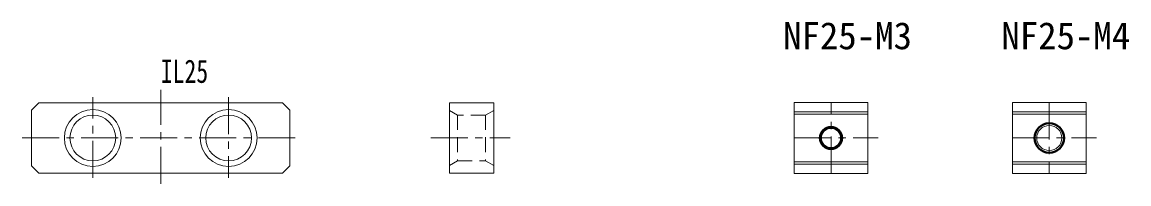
# Model space of a CAD drawing. Units: millimetres on the paper. Extents: x -594 to 197, y -418 to -62.
# Drawn here: x -364.1 to -214.2, y -226.7 to -204.8 of the extents above; entities that cross this region are included whole.
import ezdxf
from ezdxf.enums import TextEntityAlignment as Align

# ---------------------------------------------------------------- set-up
doc = ezdxf.new("R2010")
doc.units = ezdxf.units.MM
doc.linetypes.add('CHAIN1', pattern=[8, 5, -1, 1, -1])
doc.linetypes.add('DASHED2', pattern=[3, 2, -1])
doc.layers.add('0-0', color=7, linetype='Continuous', lineweight=18)
doc.layers.add('0-1', color=4, linetype='Continuous', lineweight=18)
doc.styles.add('ＭＳ ゴシック', font='')
doc.styles.get('ＭＳ ゴシック').set_extended_font_data('MS Gothic')

msp = doc.modelspace()

# ---------------------------------------------------------------- linework, layer by layer
at = {"layer": '0-0'}
for p, q in [((-259.5, -216.953), (-249.5, -216.953)), ((-249.5, -217.274), (-259.5, -217.274)), ((-219.932, -216.953), (-229.932, -216.953)), ((-229.932, -217.274), (-219.932, -217.274)), ((-249.5, -223.726), (-259.5, -223.726)), ((-259.5, -224.047), (-249.5, -224.047)), ((-219.932, -223.726), (-229.932, -223.726)), ((-229.932, -224.047), (-219.932, -224.047))]:
    msp.add_line(p, q, dxfattribs=at)
for points in [[(-328.8, -215.75), (-361.8, -215.75), (-362.8, -216.75), (-362.8, -224.25), (-361.8, -225.25), (-328.8, -225.25), (-327.8, -224.25), (-327.8, -216.75)], [(-300.195, -215.75), (-306.195, -215.75), (-306.195, -225.25), (-300.195, -225.25)], [(-249.5, -215.7), (-249.5, -225.3), (-259.5, -225.3), (-259.5, -215.7)], [(-219.932, -215.7), (-219.932, -225.3), (-229.932, -225.3), (-229.932, -215.7)]]:
    msp.add_lwpolyline(points, close=True, dxfattribs=at)
for centre, radius in [((-354.5, -220.5), 3.85), ((-336.1, -220.5), 3.85), ((-354.5, -220.5), 3.1), ((-336.1, -220.5), 3.1), ((-224.932, -220.5), 1.7), ((-254.5, -220.5), 1.3)]:
    msp.add_circle(centre, radius, dxfattribs=at)
at = {"layer": '0-0', "lineweight": 40}
for centre, radius in [((-224.932, -220.5), 2), ((-254.5, -220.5), 1.5)]:
    msp.add_circle(centre, radius, dxfattribs=at)
at = {"layer": '0-1', "linetype": 'CHAIN1'}
for p, q in [((-345.3, -226.703), (-345.3, -213.985)), ((-354.5, -225.873), (-354.5, -214.976)), ((-336.1, -214.976), (-336.1, -225.873)), ((-254.5, -225.3), (-254.5, -215.7)), ((-224.932, -215.7), (-224.932, -225.3)), ((-364.072, -220.5), (-326.911, -220.5)), ((-308.714, -220.5), (-297.97, -220.5)), ((-259.5, -220.5), (-248.126, -220.5)), ((-229.932, -220.5), (-218.557, -220.5))]:
    msp.add_line(p, q, dxfattribs=at)
at = {"layer": '0-1', "linetype": 'DASHED2'}
for p, q in [((-305.095, -217.4), (-306.195, -216.765)), ((-301.295, -217.4), (-300.195, -216.765)), ((-301.295, -217.4), (-305.096, -217.4)), ((-301.295, -217.4), (-301.295, -223.6)), ((-305.096, -223.6), (-301.295, -223.6)), ((-301.295, -223.6), (-300.195, -224.235))]:
    msp.add_line(p, q, dxfattribs=at)
msp.add_lwpolyline([(-305.095, -217.4), (-305.095, -223.6), (-306.195, -224.235)], dxfattribs=at)

# ---------------------------------------------------------------- texts
at = {"layer": '0-0', "style": 'ＭＳ ゴシック'}
for s, p in [('NF25-M3', (-260.992, -209.595)), ('NF25-M4', (-231.424, -209.595))]:
    msp.add_text(s, height=3.666, dxfattribs=at).set_placement(p, align=Align.BOTTOM_LEFT)
at = {"layer": '0-0', "style": 'ＭＳ ゴシック', "width": 0.75}
msp.add_text('IL25', height=3.152, dxfattribs=at).set_placement((-345.3, -213.985), align=Align.BOTTOM_LEFT)

doc.saveas('drawing.dxf')
